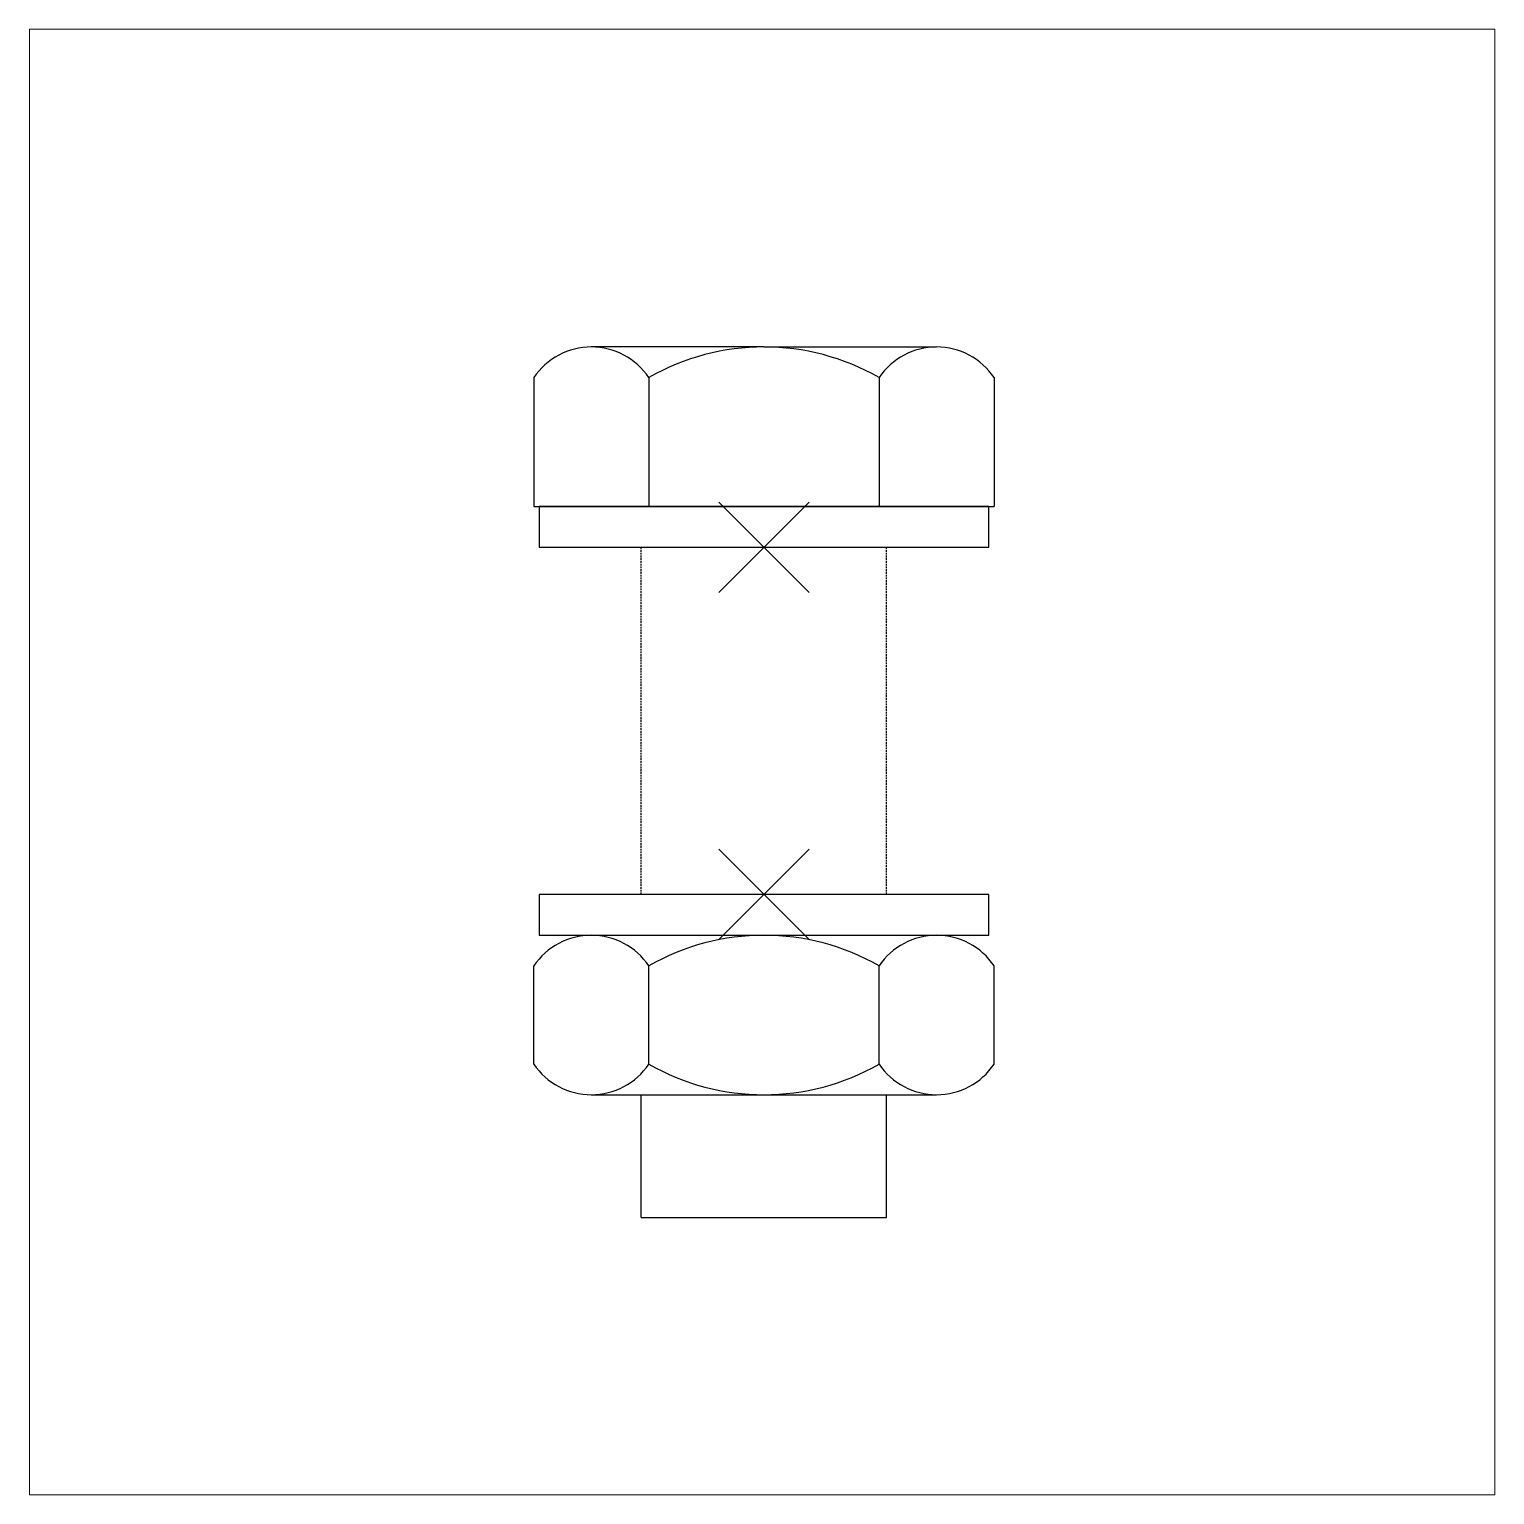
# Paper-space layout 'Layout3' of a CAD drawing. Header units: millimetres. Extents: x 0 to 214, y 0 to 214.
# The model-space entities are those that its viewports show. They can reach past a viewport. Long polylines and large blocks are cut down to what shows.
import ezdxf

# ---------------------------------------------------------------- set-up
doc = ezdxf.new("R2010")
doc.units = ezdxf.units.MM
doc.header["$LTSCALE"] = 5
doc.linetypes.add('HIDDEN', pattern=[9.525, 6.35, -3.175])

# ---------------------------------------------------------------- blocks, each defined once
blk = doc.blocks.new('*U23')
at = {"transparency": 33554687}
for p, q in [((0, 19.6), (-16.89, 19.6)), ((0, 19.6), (16.89, 19.6)), ((-22.52, 16.6), (-22.52, 4)), ((-11.26, 16.6), (-11.26, 4)), ((11.26, 16.6), (11.26, 4)), ((22.52, 16.6), (22.52, 4)), ((-22.52, 4), (22.52, 4)), ((-16.89, 4), (16.89, 4)), ((-12, -37.95), (12, -37.95)), ((-22.52, -50.55), (-22.52, -40.95)), ((-11.26, -50.55), (-11.26, -40.95)), ((11.26, -50.55), (11.26, -40.95)), ((22.52, -50.55), (22.52, -40.95)), ((-16.89, -53.55), (16.89, -53.55)), ((-12, -65.55), (-12, -53.55)), ((12, -65.55), (12, -53.55)), ((-12, -65.55), (12, -65.55))]:
    blk.add_line(p, q, dxfattribs=at)
at = {"linetype": 'HIDDEN', "ltscale": 0.0125, "transparency": 33554687}
for p, q in [((-12, -33.95), (-12, 0)), ((12, -33.95), (12, 0))]:
    blk.add_line(p, q, dxfattribs=at)
at = {"transparency": 33554687}
for points in [[(-22, 0), (22, 0), (22, 4), (-22, 4)], [(-22, -37.95), (22, -37.95), (22, -33.95), (-22, -33.95)]]:
    blk.add_lwpolyline(points, close=True, dxfattribs=at)
for centre, radius, start, end in [((-16.89, 12.82), 6.78, 33.8902, 146.1098), ((0, -3.05), 22.65, 60.1752, 119.8248), ((16.89, 12.82), 6.78, 33.8902, 146.1098), ((-16.89, -44.73), 6.78, 33.8902, 146.1098), ((0, -60.6), 22.65, 60.1752, 119.8248), ((16.89, -44.73), 6.78, 33.8902, 146.1098), ((-16.89, -46.77), 6.78, 213.8902, 326.1098), ((0, -30.9), 22.65, 240.1752, 299.8248), ((16.89, -46.77), 6.78, 213.8902, 326.1098)]:
    blk.add_arc(centre, radius, start, end, dxfattribs=at)

msp = doc.modelspace()

# ---------------------------------------------------------------- linework, layer by layer
at = {"color": 1, "transparency": 33554687}
for points in [[(7636.94, -2022.82), (7628.1, -2013.98)], [(7636.94, -2013.98), (7628.1, -2022.82)], [(7636.94, -2056.77), (7628.1, -2047.93)], [(7636.94, -2047.93), (7628.1, -2056.77)]]:
    msp.add_lwpolyline(points, dxfattribs=at)

# ---------------------------------------------------------------- block references
at = {"transparency": 33554687}
msp.add_blockref('*U23', (7632.52, -2018.4), dxfattribs=at)

psp = doc.layouts.new('Layout3')

# ---------------------------------------------------------------- viewports
at = {"layer": '0'}
psp.add_viewport(center=(106.83, 106.83), size=(213.65, 213.6401), view_center_point=(7632.33, -2039.4), view_height=143.3508, dxfattribs=at)

doc.saveas('drawing.dxf')
